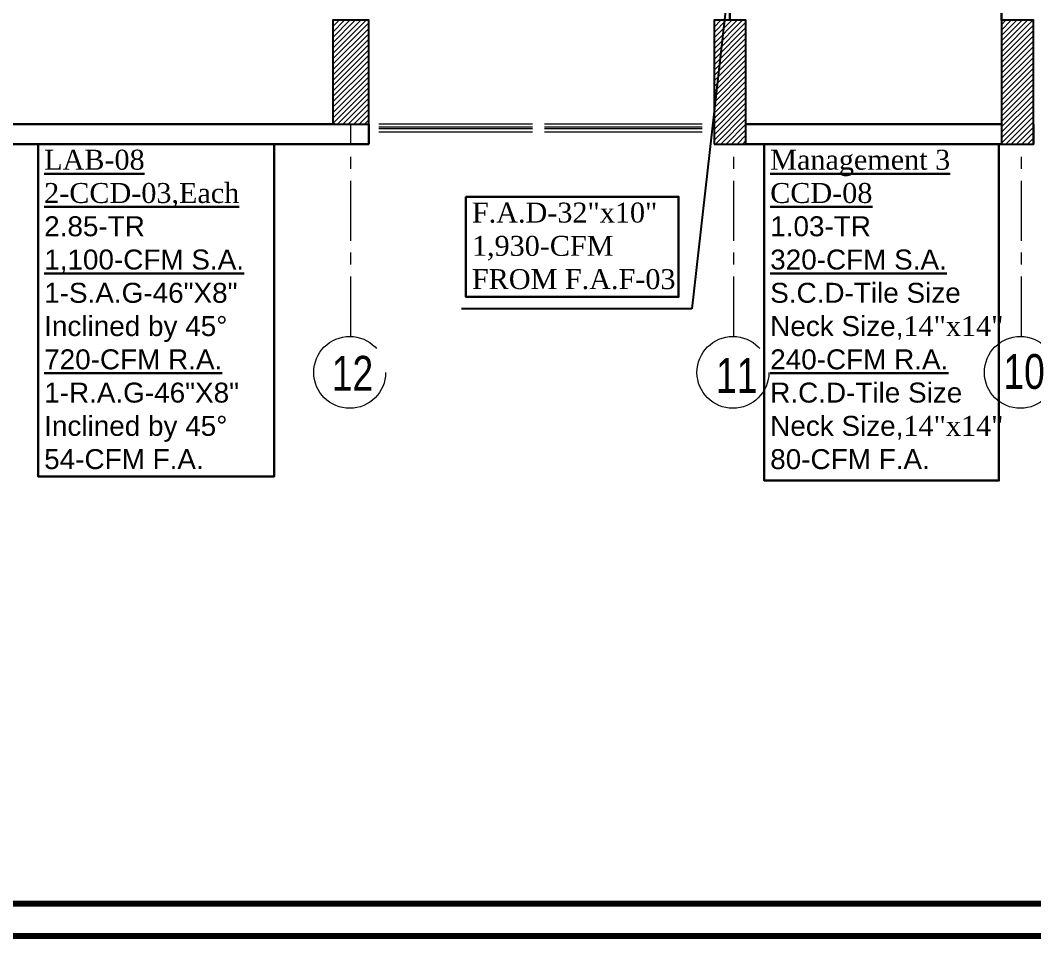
# Model space of a CAD drawing. Extents: x 847 to 949, y 444 to 823.
# Drawn here: x 862.46 to 875.15, y 589.97 to 601.43 of the extents above; entities that cross this region are included whole.
import ezdxf

# ---------------------------------------------------------------- set-up
doc = ezdxf.new("R2010")
doc.units = 0
doc.header["$MEASUREMENT"] = 0
doc.linetypes.add('CENTERX2', pattern=[4, 2.5, -0.5, 0.5, -0.5])
doc.layers.get('0').update_dxf_attribs({"linetype": 'CONTINUOUS', "lineweight": 30})
for name, color, linetype, lineweight in [('AC-TEXT', 15, 'CONTINUOUS', 30), ('axis', 1, 'CENTERX2', 5), ('Column', 6, 'CONTINUOUS', 25), ('hatch', 252, 'CONTINUOUS', 9), ('txt in circle', 11, 'CONTINUOUS', 13), ('UG-BORDER', 20, 'CONTINUOUS', 80), ('Wall', 5, 'CONTINUOUS', 30), ('WINDOW', 4, 'CONTINUOUS', 5)]:
    doc.layers.add(name, color=color, linetype=linetype, lineweight=lineweight)
doc.styles.add('AC', font='romans.shx', dxfattribs={"height": 0.2})
doc.styles.add('SOSA2', font='SOSA.shx', dxfattribs={"width": 0.8})
doc.dimstyles.get("Standard").update_dxf_attribs({"dimtxt": 0.12, "dimasz": 0.05, "dimexe": 0.18, "dimexo": 0.0625, "dimgap": 0.09, "dimtad": 0, "dimtih": 1, "dimtoh": 1, "dimzin": 0, "dimdsep": 46, "dimtxsty": 'Standard', "dimblk": 'DOT', "dimcen": 0.09, "dimadec": 0, "dimazin": 0, "dimtfac": 1, "dimtofl": 0, "dimtmove": 0, "dimatfit": 3, "dimldrblk": 'DOT', "dimfxl": 1, "dimtolj": 1, "dimtzin": 0, "dimarcsym": 0})
pattern_1 = [(45, (1093.753867, 285.812058), (-0.0336759605, 0.0336759605), [])]

# ---------------------------------------------------------------- blocks, each defined once
blk = doc.blocks.new('A$C11ED6BD5')
at = {"layer": 'axis', "color": 0, "ltscale": 0.3}
for p, q in [((-48.65, -2.411), (-48.65, 0.25)), ((-43.85, -2.411), (-43.85, 0)), ((-40.25, -2.411), (-40.25, 0))]:
    blk.add_line(p, q, dxfattribs=at)
at = {"layer": 'axis', "color": 0}
for centre in [(-48.663, -2.861), (-43.863, -2.861), (-40.263, -2.861)]:
    blk.add_circle(centre, 0.45, dxfattribs=at)
at = {"layer": 'txt in circle', "color": 0, "ltscale": 0.01, "char_height": 0.4355, "attachment_point": 5, "style": 'SOSA2'}
for s, insert in [('12', (-48.628, -2.872)), ('10', (-40.216, -2.853)), ('11', (-43.816, -2.9))]:
    blk.add_mtext(s, dxfattribs=dict(at, insert=insert))
blk = doc.blocks.new('_Dot')
at = {"color": 0, "linetype": 'ByBlock', "lineweight": -2}
blk.add_line((-0.5, 0), (-1, 0), dxfattribs=at)
at = {"color": 0, "linetype": 'ByBlock', "const_width": 0.5}
blk.add_lwpolyline([(-0.25, 0, 1), (0.25, 0, 1)], format="xyb", close=True, dxfattribs=at)

msp = doc.modelspace()

# ---------------------------------------------------------------- hatches: boundary and pattern name
at = {"layer": 'hatch'}
h = msp.add_hatch(dxfattribs=at)
h.set_pattern_fill('ANSI31', color=252, scale=0.015, style=0)
h.set_pattern_definition(pattern_1)
h.paths.add_polyline_path([(866.372, 600.134), (866.822, 600.134), (866.822, 601.434), (866.372, 601.434)])
h = msp.add_hatch(dxfattribs=at)
h.set_pattern_fill('ANSI31', color=252, scale=0.015, style=0)
h.set_pattern_definition(pattern_1)
h.paths.add_polyline_path([(871.147, 599.884), (871.547, 599.884), (871.547, 601.434), (871.147, 601.434)])
h = msp.add_hatch(dxfattribs=at)
h.set_pattern_fill('ANSI31', color=252, scale=0.015, style=0)
h.set_pattern_definition(pattern_1)
h.paths.add_polyline_path([(874.747, 599.884), (875.147, 599.884), (875.147, 601.434), (874.747, 601.434)])

# ---------------------------------------------------------------- linework, layer by layer
at = {"layer": 'AC-TEXT', "color": 7, "linetype": 'Continuous'}
for points in [[(862.682, 599.884), (865.636, 599.884), (865.636, 595.717), (862.682, 595.717)], [(871.777, 599.884), (874.716, 599.884), (874.716, 595.667), (871.777, 595.667)], [(868.04, 599.223), (870.703, 599.223), (870.703, 597.969), (868.04, 597.969)]]:
    msp.add_lwpolyline(points, close=True, dxfattribs=at)
at = {"layer": 'Column', "color": 252}
for points in [[(866.372, 600.134), (866.822, 600.134), (866.822, 601.434), (866.372, 601.434)], [(871.147, 599.884), (871.547, 599.884), (871.547, 601.434), (871.147, 601.434)], [(874.747, 599.884), (875.147, 599.884), (875.147, 601.434), (874.747, 601.434)]]:
    msp.add_lwpolyline(points, close=True, dxfattribs=at)
at = {"layer": 'UG-BORDER', "color": 7}
for p, q in [((847.755, 590.37), (942.947, 590.37)), ((847.351, 589.966), (943.351, 589.966))]:
    msp.add_line(p, q, dxfattribs=at)
at = {"layer": 'Wall', "color": 252, "linetype": 'Continuous'}
for p, q in [((866.397, 600.134), (861.797, 600.134)), ((866.822, 600.134), (866.822, 599.884)), ((874.747, 600.134), (871.547, 600.134)), ((875.147, 600.134), (875.147, 599.884)), ((866.822, 599.884), (861.497, 599.884)), ((874.747, 599.884), (871.547, 599.884))]:
    msp.add_line(p, q, dxfattribs=at)
for points in [[(871.347, 604.384), (871.347, 601.434)], [(874.747, 603.284), (874.747, 601.434)]]:
    msp.add_lwpolyline(points, dxfattribs=at)
at = {"layer": 'WINDOW', "color": 252, "linetype": 'Continuous'}
for p, q in [((868.872, 600.134), (866.947, 600.134)), ((868.872, 600.094), (866.947, 600.094)), ((868.872, 600.074), (866.947, 600.074)), ((870.997, 600.134), (869.022, 600.134)), ((870.997, 600.094), (869.022, 600.094)), ((870.997, 600.074), (869.022, 600.074)), ((868.872, 600.034), (866.947, 600.034)), ((870.997, 600.034), (869.022, 600.034))]:
    msp.add_line(p, q, dxfattribs=at)

# ---------------------------------------------------------------- block references
at = {"layer": 'axis', "color": 252}
msp.add_blockref('A$C11ED6BD5', (915.247, 599.884), dxfattribs=at)

# ---------------------------------------------------------------- texts
at = {"layer": 'AC-TEXT', "color": 7, "linetype": 'Continuous', "char_height": 0.25, "width": 6.18694, "attachment_point": 1, "style": 'AC'}
for s, insert in [('\\A1;{\\fTimes New Roman|b0|i0|c0|p18;\\L\\C85;LAB-08\\P2-CCD-03,Each\\P\\fArial|b0|i0|c0|p34;\\l\\C34;2.85-TR \\P\\pt0;\\L1,100-CFM S.A.\\l \\P\\ptz;1-S.A.G-46"X8"\\PInclined by 45°\\fTimes New Roman|b0|i0|c0|p18;\\P\\pt0;\\fArial|b0|i0|c0|p34;\\L720-CFM R.A.\\l \\P\\ptz;1-R.A.G-46"X8"\\PInclined by 45°\\P54-CFM F.A. \\fTimes New Roman|b0|i0|c0|p18;  }', (862.757, 599.812)), ('\\A1;{\\fTimes New Roman|b0|i0|c0|p18;\\L\\C85;Management 3  \\PCCD-08\\P\\fArial|b0|i0|c0|p34;\\l\\C34;1.03-TR \\P\\pt0;\\L320-CFM S.A.\\l \\P\\ptz;S.C.D-Tile Size\\PNeck Size,\\fTimes New Roman|b0|i0|c0|p18;14"x14"\\P\\pt0;\\fArial|b0|i0|c0|p34;\\L240-CFM R.A.\\l \\P\\ptz;R.C.D-Tile Size\\PNeck Size,\\fTimes New Roman|b0|i0|c0|p18;14"x14"\\P\\fArial|b0|i0|c0|p34;80-CFM F.A.\\P\\P\\fTimes New Roman|b0|i0|c0|p18;  }', (871.851, 599.812)), ('\\A1;{\\fTimes New Roman|b0|i0|c0|p18;\\C256;F.A.D-32"x10"\\P1,930-CFM \\PFROM F.A.F-03\\P\\fArial|b0|i0|c0|p34;\\C34;\\P\\fTimes New Roman|b0|i0|c0|p18;  }', (868.115, 599.15))]:
    msp.add_mtext(s, dxfattribs=dict(at, insert=insert))

# ---------------------------------------------------------------- leaders
at = {"layer": 'AC-TEXT', "color": 7, "linetype": 'Continuous'}
msp.add_leader([(871.652, 604.74), (870.87, 597.82), (867.986, 597.82)], dimstyle='Standard', override={"dimgap": 0.09, "dimtad": 0}, dxfattribs=at)

doc.saveas('drawing.dxf')
